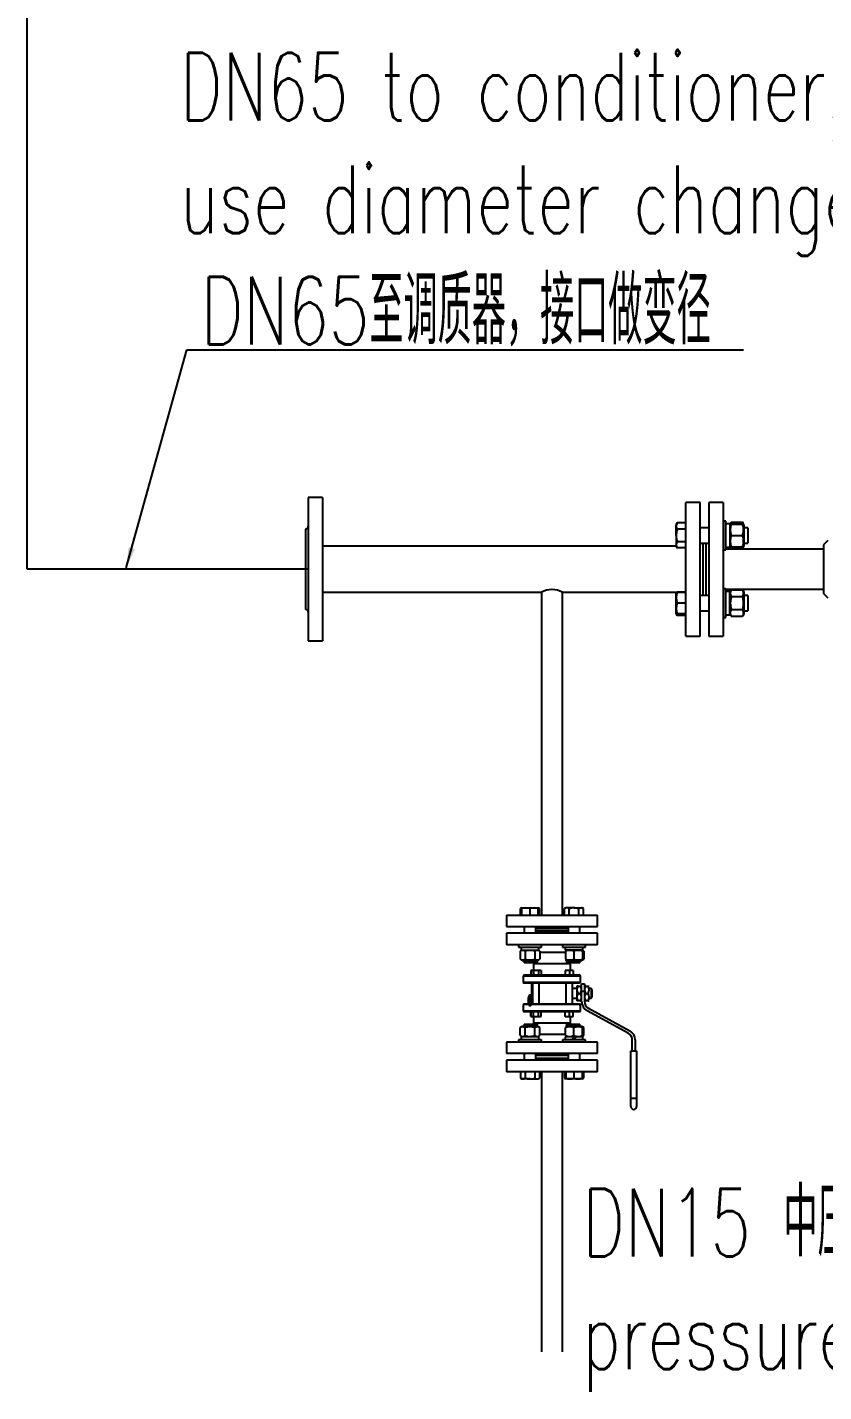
# Model space of a CAD drawing. Extents: x -681219 to -550379, y -242630 to -158199.
# Drawn here: x -635176 to -634000, y -167239 to -165223 of the extents above; entities that cross this region are included whole.
import ezdxf
from ezdxf.enums import TextEntityAlignment as Align

# ---------------------------------------------------------------- set-up
doc = ezdxf.new("R2010")
doc.units = 0
doc.header["$LTSCALE"] = 1000
doc.layers.get('0').update_dxf_attribs({"linetype": 'CONTINUOUS'})
for name, color, linetype in [('$DDT_AUDIT_GENERATED_(1C7)', 7, 'CONTINUOUS'), ('$DDT_AUDIT_GENERATED_(9A3)', 7, 'CONTINUOUS'), ('02', 1, 'CONTINUOUS'), ('12_GB93', 7, 'CONTINUOUS'), ('12_GB97.1', 7, 'CONTINUOUS'), ('16_GB93', 7, 'CONTINUOUS'), ('16_GB97.1', 7, 'CONTINUOUS'), ('GBT_9119.8_法兰_DN', 7, 'CONTINUOUS'), ('M12_GB6170', 7, 'CONTINUOUS'), ('M12×50_GB5782', 7, 'CONTINUOUS'), ('M16_GB6170', 7, 'CONTINUOUS'), ('M16×65_GB5782', 7, 'CONTINUOUS'), ('MYGL165_060201', 7, 'CONTINUOUS'), ('MYGL165_060304', 7, 'CONTINUOUS'), ('MYGL165_060403', 7, 'CONTINUOUS'), ('MYGL165_060801', 7, 'CONTINUOUS'), ('MYGL165_060901', 7, 'CONTINUOUS'), ('TEXT', 7, 'CONTINUOUS')]:
    doc.layers.add(name, color=color, linetype=linetype)
doc.styles.add('DIM_FONT', font='simplex.shx', dxfattribs={"width": 0.7, "bigfont": 'gbcbig.shx'})
doc.dimstyles.new('INTE', dxfattribs={"dimscale": 10, "dimtxt": 3.5, "dimasz": 3, "dimexe": 3, "dimexo": 0, "dimgap": 1, "dimtad": 1, "dimdec": 1, "dimdsep": 46, "dimtxsty": 'Standard', "dimcen": 0, "dimclrd": 1, "dimclre": 1, "dimclrt": 3, "dimaunit": 1, "dimadec": 0, "dimazin": 0, "dimtfac": 1, "dimtdec": 1, "dimtmove": 0, "dimatfit": 0, "dimfxl": 0, "dimarcsym": 0})

msp = doc.modelspace()

# ---------------------------------------------------------------- linework, layer by layer
at = {"layer": '$DDT_AUDIT_GENERATED_(1C7)', "color": 7, "linetype": 'Continuous'}
for p, q in [((-633993.556, -165981.3346), (-633999.9089, -165987.6876)), ((-633999.9089, -165987.6876), (-633999.9089, -166059.6876)), ((-633999.9089, -166059.6876), (-633993.556, -166066.0405))]:
    msp.add_line(p, q, dxfattribs=at)
at = {"layer": '$DDT_AUDIT_GENERATED_(9A3)', "color": 7, "linetype": 'Continuous'}
for p, q in [((-634333.7912, -166561.5699), (-634467.9089, -166561.5699)), ((-634467.9089, -166561.5699), (-634467.9089, -166578.5111)), ((-634376.8769, -166558.7464), (-634424.8232, -166558.7464)), ((-634333.7912, -166578.5111), (-634333.7912, -166561.5699)), ((-634333.7912, -166578.5111), (-634467.9089, -166578.5111)), ((-634422.7324, -166601.664), (-634422.7324, -166606.7464)), ((-634381.1122, -166589.8052), (-634418.6219, -166589.8052)), ((-634378.9677, -166606.7464), (-634378.9677, -166601.664)), ((-634442.4971, -166623.6876), (-634443.203, -166624.3934)), ((-634359.203, -166623.6876), (-634442.4971, -166623.6876)), ((-634431.5456, -166616.6287), (-634432.1063, -166616.6287)), ((-634432.1063, -166616.6287), (-634432.1063, -166623.6876)), ((-634428.2024, -166616.6287), (-634431.5456, -166616.6287)), ((-634431.5456, -166616.6287), (-634431.5456, -166623.6876)), ((-634373.3207, -166606.7464), (-634428.3795, -166606.7464)), ((-634428.3795, -166606.7464), (-634428.3795, -166616.6287)), ((-634420.5606, -166616.6287), (-634428.2024, -166616.6287)), ((-634428.2024, -166616.6287), (-634428.2024, -166623.6876)), ((-634416.9785, -166616.6287), (-634420.5606, -166616.6287)), ((-634420.5606, -166616.6287), (-634420.5606, -166623.6876)), ((-634416.9785, -166616.6287), (-634416.9785, -166623.6876)), ((-634374.8476, -166616.6287), (-634381.5341, -166616.6287)), ((-634381.5341, -166616.6287), (-634381.5341, -166623.6876)), ((-634369.5939, -166616.6287), (-634374.8476, -166616.6287)), ((-634374.8476, -166616.6287), (-634374.8476, -166623.6876)), ((-634373.3207, -166616.6287), (-634373.3207, -166606.7464)), ((-634369.5939, -166616.6287), (-634369.5939, -166623.6876)), ((-634358.4971, -166624.3934), (-634359.203, -166623.6876)), ((-634443.203, -166624.3934), (-634358.4971, -166624.3934)), ((-634443.203, -166624.3934), (-634443.203, -166634.2758)), ((-634359.4513, -166634.2758), (-634443.203, -166634.2758)), ((-634443.203, -166634.2758), (-634442.4971, -166634.9817)), ((-634442.4971, -166634.9817), (-634361.0216, -166634.9817)), ((-634431.0703, -166634.9817), (-634431.0703, -166666.0405)), ((-634429.4509, -166634.9817), (-634429.4509, -166666.0405)), ((-634419.5468, -166666.0405), (-634419.5468, -166634.9817)), ((-634380.5339, -166634.9817), (-634380.5339, -166666.0405)), ((-634370.6299, -166666.0405), (-634370.6299, -166634.9817)), ((-634364.1442, -166643.4523), (-634370.6299, -166643.4523)), ((-634364.003, -166639.6405), (-634364.1442, -166639.7817)), ((-634364.1442, -166639.7817), (-634364.1442, -166661.2405)), ((-634362.3213, -166639.6405), (-634364.003, -166639.6405)), ((-634362.3213, -166639.6405), (-634358.9082, -166639.6405)), ((-634360.6766, -166634.6516), (-634361.0216, -166634.9817)), ((-634361.0216, -166634.9817), (-634360.4091, -166634.9817)), ((-634359.8838, -166634.6516), (-634360.6766, -166634.6516)), ((-634359.4513, -166634.2758), (-634359.8838, -166634.6516)), ((-634359.561, -166634.6516), (-634359.8838, -166634.6516)), ((-634358.873, -166634.6516), (-634359.561, -166634.6516)), ((-634359.3025, -166634.2758), (-634358.4971, -166634.2758)), ((-634358.9082, -166639.6405), (-634357.2265, -166639.6405)), ((-634358.873, -166634.6516), (-634358.4971, -166634.2758)), ((-634358.4971, -166634.2758), (-634358.4971, -166624.3934)), ((-634357.0854, -166639.7817), (-634357.2265, -166639.6405)), ((-634357.0854, -166636.3934), (-634352.8501, -166636.3934)), ((-634357.0854, -166647.6876), (-634357.0854, -166636.3934)), ((-634352.8501, -166636.3934), (-634352.8501, -166647.6876)), ((-634352.7089, -166639.6405), (-634352.8501, -166639.7817)), ((-634351.0272, -166639.6405), (-634352.7089, -166639.6405)), ((-634351.0272, -166639.6405), (-634347.6141, -166639.6405)), ((-634347.6141, -166639.6405), (-634345.9324, -166639.6405)), ((-634345.7912, -166639.7817), (-634345.9324, -166639.6405)), ((-634342.9677, -166643.4523), (-634345.7912, -166643.4523)), ((-634342.9677, -166643.4523), (-634342.9677, -166657.5699)), ((-634341.556, -166644.864), (-634342.9677, -166643.4523)), ((-634370.6299, -166657.5699), (-634364.1442, -166657.5699)), ((-634364.1442, -166661.2405), (-634364.003, -166661.3817)), ((-634362.3213, -166661.3817), (-634364.003, -166661.3817)), ((-634362.3213, -166650.5111), (-634358.9082, -166650.5111)), ((-634358.9082, -166661.3817), (-634362.3213, -166661.3817)), ((-634358.9082, -166661.3817), (-634357.2285, -166661.3817)), ((-634357.2265, -166661.3817), (-634357.0854, -166661.2405)), ((-634352.8501, -166647.6876), (-634357.0854, -166647.6876)), ((-634357.0854, -166662.4668), (-634357.0854, -166647.6876)), ((-634352.8501, -166647.6876), (-634352.8501, -166662.4668)), ((-634352.8501, -166661.2405), (-634352.7089, -166661.3817)), ((-634351.0272, -166661.3817), (-634352.7089, -166661.3817)), ((-634351.0272, -166650.5111), (-634347.6141, -166650.5111)), ((-634347.6141, -166661.3817), (-634351.0272, -166661.3817)), ((-634347.6141, -166661.3817), (-634345.9344, -166661.3817)), ((-634345.9324, -166661.3817), (-634345.7912, -166661.2405)), ((-634345.7912, -166657.5699), (-634342.9677, -166657.5699)), ((-634342.9677, -166657.5699), (-634341.556, -166656.1582)), ((-634341.556, -166656.1582), (-634341.556, -166644.864)), ((-634442.4971, -166666.0405), (-634443.203, -166666.7464)), ((-634359.4513, -166666.7464), (-634443.203, -166666.7464)), ((-634443.203, -166666.7464), (-634443.203, -166676.6287)), ((-634358.4971, -166676.6287), (-634443.203, -166676.6287)), ((-634443.203, -166676.6287), (-634442.4971, -166677.3346)), ((-634442.4971, -166666.0405), (-634360.4091, -166666.0405)), ((-634442.4971, -166677.3346), (-634359.203, -166677.3346)), ((-634432.1063, -166684.3934), (-634432.1063, -166677.3346)), ((-634431.5456, -166684.3934), (-634431.5456, -166677.3346)), ((-634428.2024, -166684.3934), (-634428.2024, -166677.3346)), ((-634420.5606, -166684.3934), (-634420.5606, -166677.3346)), ((-634416.9785, -166684.3934), (-634416.9785, -166677.3346)), ((-634381.5341, -166684.3934), (-634381.5341, -166677.3346)), ((-634374.8476, -166684.3934), (-634374.8476, -166677.3346)), ((-634369.5939, -166684.3934), (-634369.5939, -166677.3346)), ((-634360.4091, -166666.0405), (-634360.0693, -166666.3706)), ((-634360.0693, -166666.3706), (-634359.8838, -166666.3706)), ((-634359.8838, -166666.3706), (-634359.0105, -166666.3706)), ((-634359.8838, -166666.3706), (-634359.4513, -166666.7464)), ((-634359.7487, -166666.488), (-634358.8873, -166666.488)), ((-634359.203, -166677.3346), (-634358.4971, -166676.6287)), ((-634358.873, -166666.3706), (-634359.0105, -166666.3706)), ((-634358.8873, -166666.488), (-634359.0105, -166666.3706)), ((-634358.4971, -166666.7464), (-634358.873, -166666.3706)), ((-634358.6658, -166666.7464), (-634358.4971, -166666.7464)), ((-634358.4971, -166676.6287), (-634358.4971, -166666.7464)), ((-634288.1496, -166709.2723), (-634348.9897, -166676.1014)), ((-634346.9623, -166672.3829), (-634286.1222, -166705.5538)), ((-634432.1063, -166684.3934), (-634431.5456, -166684.3934)), ((-634431.5456, -166684.3934), (-634428.2024, -166684.3934)), ((-634428.3795, -166684.3934), (-634428.3795, -166694.2758)), ((-634373.3207, -166694.2758), (-634428.3795, -166694.2758)), ((-634428.2024, -166684.3934), (-634420.5606, -166684.3934)), ((-634422.7324, -166694.2758), (-634422.7324, -166699.3582)), ((-634420.5606, -166684.3934), (-634416.9785, -166684.3934)), ((-634381.5341, -166684.3934), (-634374.8476, -166684.3934)), ((-634378.9677, -166699.3582), (-634378.9677, -166694.2758)), ((-634374.8476, -166684.3934), (-634369.5939, -166684.3934)), ((-634373.3207, -166694.2758), (-634373.3207, -166684.3934)), ((-634333.7912, -166722.5111), (-634467.9089, -166722.5111)), ((-634467.9089, -166722.5111), (-634467.9089, -166739.4523)), ((-634381.1122, -166711.217), (-634418.6219, -166711.217)), ((-634333.7912, -166739.4523), (-634333.7912, -166722.5111)), ((-634282.2618, -166735.217), (-634282.2618, -166719.1884)), ((-634278.0265, -166719.1884), (-634278.0265, -166735.217)), ((-634333.7912, -166739.4523), (-634467.9089, -166739.4523)), ((-634376.8769, -166742.2758), (-634424.8232, -166742.2758)), ((-634284.3795, -166735.217), (-634275.9089, -166735.217)), ((-634284.3795, -166805.8052), (-634284.3795, -166735.217)), ((-634275.9089, -166735.217), (-634275.9089, -166805.8052)), ((-634275.9089, -166805.8052), (-634284.3795, -166805.8052)), ((-634284.3795, -166817.8052), (-634284.3795, -166805.8052)), ((-634275.9089, -166805.8052), (-634275.9089, -166817.8052))]:
    msp.add_line(p, q, dxfattribs=at)
for centre, radius, start, end in [((-634354.2671, -166645.0758), 9.7166, 145.9868994, 214.0131006), ((-634354.2474, -166645.0758), 9.7329, 146.05178, 213.94822), ((-634366.9624, -166645.0758), 9.7166, 325.9868994, 34.0131006), ((-634366.9624, -166645.0758), 9.7166, 325.9868205, 34.0131795), ((-634342.973, -166645.0758), 9.7166, 145.9868994, 214.0131006), ((-634342.9533, -166645.0758), 9.7329, 146.05178, 213.94822), ((-634355.6683, -166645.0758), 9.7166, 325.9868994, 34.0131006), ((-634355.6683, -166645.0758), 9.7166, 325.9868205, 34.0131795), ((-634354.2672, -166655.9464), 9.7166, 145.9868205, 214.0131795), ((-634354.2474, -166655.9464), 9.7329, 146.05178, 213.94822), ((-634366.9624, -166655.9464), 9.7166, 325.9868205, 34.0131795), ((-634366.9821, -166655.9464), 9.7329, 326.05178, 33.94822), ((-634341.556, -166662.4668), 15.5294, 180, 241.4001527), ((-634341.556, -166662.4668), 11.2941, 180, 241.4001527), ((-634342.9731, -166655.9464), 9.7166, 145.9868205, 214.0131795), ((-634342.9533, -166655.9464), 9.7329, 146.05178, 213.94822), ((-634355.6683, -166655.9464), 9.7166, 325.9868205, 34.0131795), ((-634355.688, -166655.9464), 9.7329, 326.05178, 33.94822), ((-634293.556, -166719.1884), 11.2941, 0, 61.4001527), ((-634293.556, -166719.1884), 15.5294, 0, 61.4001527), ((-634280.1442, -166817.8052), 4.2353, 180, 0)]:
    msp.add_arc(centre, radius, start, end, dxfattribs=at)
for points, weights in [([(-634359.561, -166634.6516), (-634359.4301, -166634.4643), (-634359.3025, -166634.2758)], [1, 0.999979416502, 1]), ([(-634359.3025, -166634.2758), (-634359.356, -166634.1199), (-634359.4129, -166633.9644)], [1, 0.999978873917, 1]), ([(-634359.1935, -166668.9824), (-634359.3124, -166667.8609), (-634359.4513, -166666.7464)], [1, 0.999879220177, 1]), ([(-634359.1935, -166668.9824), (-634358.8402, -166667.8714), (-634358.6658, -166666.7464)], [1, 0.998934767651, 1])]:
    msp.add_rational_spline(points, weights, degree=2, dxfattribs=at)
for points in [[(-634359.4129, -166633.9644), (-634359.4319, -166634.1202), (-634359.4513, -166634.2758)], [(-634358.6658, -166666.7464), (-634358.7757, -166666.6169), (-634358.8873, -166666.488)]]:
    msp.add_open_spline(points, degree=2, dxfattribs=at)
at = {"color": 1}
for p, q in [((-635175.7591, -166023.6876), (-635175.7591, -163942.1682)), ((-634760.8501, -166023.6876), (-635175.7591, -166023.6876))]:
    msp.add_line(p, q, dxfattribs=at)
at = {"layer": '12_GB93', "color": 7, "linetype": 'Continuous'}
for p, q in [((-634446.282, -166582.0405), (-634446.282, -166586.417)), ((-634381.3946, -166582.0405), (-634381.3946, -166586.417)), ((-634355.4181, -166586.417), (-634355.4181, -166582.0405)), ((-634446.282, -166586.417), (-634420.8543, -166586.417)), ((-634420.3056, -166586.417), (-634420.3056, -166585.7761)), ((-634355.4181, -166586.417), (-634381.3946, -166586.417)), ((-634446.282, -166714.6052), (-634446.282, -166715.2461)), ((-634446.282, -166715.2461), (-634446.282, -166718.9817)), ((-634420.3056, -166714.6052), (-634445.7332, -166714.6052)), ((-634420.3056, -166718.9817), (-634420.3056, -166714.6052)), ((-634367.7654, -166714.6052), (-634381.3946, -166714.6052)), ((-634381.3946, -166714.6052), (-634381.3946, -166718.9817)), ((-634372.1419, -166718.9817), (-634367.7654, -166714.6052)), ((-634364.6708, -166714.6052), (-634369.0473, -166718.9817)), ((-634355.4181, -166714.6052), (-634364.6708, -166714.6052)), ((-634355.4181, -166718.9817), (-634355.4181, -166714.6052))]:
    msp.add_line(p, q, dxfattribs=at)
for centre, start, end in [((-634433.2938, -166582.6814), 343.285053, 2.8284743), ((-634433.2938, -166585.7761), 357.1715257, 6.8420175), ((-634433.2938, -166715.2461), 177.1715257, 186.8420175), ((-634433.2938, -166718.3408), 163.285053, 182.8284743)]:
    msp.add_arc(centre, 12.9882, start, end, dxfattribs=at)
at = {"layer": '12_GB97.1', "color": 7, "linetype": 'Continuous'}
for p, q in [((-634450.235, -166578.5111), (-634450.235, -166582.0405)), ((-634450.235, -166582.0405), (-634416.3526, -166582.0405)), ((-634416.3526, -166582.0405), (-634416.3526, -166578.5111)), ((-634385.3475, -166578.5111), (-634385.3475, -166582.0405)), ((-634385.3475, -166582.0405), (-634351.4652, -166582.0405)), ((-634351.4652, -166582.0405), (-634351.4652, -166578.5111)), ((-634416.3526, -166718.9817), (-634450.235, -166718.9817)), ((-634450.235, -166718.9817), (-634450.235, -166722.5111)), ((-634416.3526, -166722.5111), (-634416.3526, -166718.9817)), ((-634351.4652, -166718.9817), (-634385.3475, -166718.9817)), ((-634385.3475, -166718.9817), (-634385.3475, -166722.5111)), ((-634351.4652, -166722.5111), (-634351.4652, -166718.9817))]:
    msp.add_line(p, q, dxfattribs=at)
at = {"layer": '16_GB93', "color": 7, "linetype": 'Continuous'}
for p, q in [((-634138.1207, -165956.5506), (-634143.9089, -165956.5506)), ((-634138.1207, -165956.5506), (-634138.1207, -165990.9977)), ((-634143.9089, -165990.9977), (-634138.1207, -165990.9977)), ((-634143.0612, -166056.3775), (-634143.9089, -166056.3775)), ((-634138.9683, -166056.3775), (-634143.0612, -166056.3775)), ((-634138.1207, -166056.3775), (-634138.9683, -166056.3775)), ((-634138.1207, -166056.3983), (-634138.1207, -166056.3775)), ((-634138.1207, -166090.8245), (-634138.1207, -166057.1013)), ((-634143.9089, -166090.8245), (-634138.1207, -166090.8245))]:
    msp.add_line(p, q, dxfattribs=at)
for centre, start, end in [((-634143.0612, -166073.601), 73.3305416, 90), ((-634138.9683, -166073.601), 87.1790105, 96.8238455)]:
    msp.add_arc(centre, 17.2235, start, end, dxfattribs=at)
at = {"layer": '16_GB97.1', "color": 7, "linetype": 'Continuous'}
for p, q in [((-634143.9089, -165952.5977), (-634148.1442, -165952.5977)), ((-634143.9089, -165994.9506), (-634143.9089, -165952.5977)), ((-634148.1442, -165994.9506), (-634143.9089, -165994.9506)), ((-634143.9089, -166052.4245), (-634148.1442, -166052.4245)), ((-634143.9089, -166094.7775), (-634143.9089, -166052.4245)), ((-634148.1442, -166094.7775), (-634143.9089, -166094.7775))]:
    msp.add_line(p, q, dxfattribs=at)
at = {"layer": 'GBT_9119.8_法兰_DN', "color": 7, "linetype": 'Continuous'}
for p, q in [((-634760.8501, -165917.8052), (-634760.8501, -166129.5699)), ((-634739.6736, -165917.8052), (-634760.8501, -165917.8052)), ((-634739.6736, -165917.8052), (-634739.6736, -166129.5699)), ((-634169.3207, -165924.864), (-634169.3207, -166122.5111)), ((-634148.1442, -165924.864), (-634169.3207, -165924.864)), ((-634148.1442, -165924.864), (-634148.1442, -166122.5111)), ((-634765.0854, -165964.3934), (-634765.0854, -166082.9817)), ((-634173.556, -165985.0683), (-634173.556, -166062.3069)), ((-634760.8501, -166129.5699), (-634739.6736, -166129.5699)), ((-634169.3207, -166122.5111), (-634148.1442, -166122.5111)), ((-634467.9089, -166534.7464), (-634333.7912, -166534.7464)), ((-634467.9089, -166534.7464), (-634467.9089, -166551.6876)), ((-634333.7912, -166551.6876), (-634333.7912, -166534.7464)), ((-634467.9089, -166551.6876), (-634333.7912, -166551.6876)), ((-634424.8232, -166554.5111), (-634376.8769, -166554.5111)), ((-634333.7912, -166749.3346), (-634467.9089, -166749.3346)), ((-634467.9089, -166749.3346), (-634467.9089, -166766.2758)), ((-634376.8769, -166746.5111), (-634424.8232, -166746.5111)), ((-634333.7912, -166766.2758), (-634333.7912, -166749.3346)), ((-634333.7912, -166766.2758), (-634467.9089, -166766.2758))]:
    msp.add_line(p, q, dxfattribs=at)
for centre, start, end in [((-634765.0854, -165960.1582), 270, 0), ((-634765.0854, -166087.217), 0, 90)]:
    msp.add_arc(centre, 4.2353, start, end, dxfattribs=at)
at = {"layer": 'M12_GB6170', "color": 7, "linetype": 'Continuous'}
for p, q in [((-634445.0114, -166586.417), (-634447.9657, -166588.1227)), ((-634447.9657, -166588.1227), (-634447.9657, -166599.9583)), ((-634447.9657, -166599.9583), (-634445.0114, -166601.664)), ((-634445.0114, -166601.664), (-634421.5761, -166601.664)), ((-634440.6298, -166588.1225), (-634440.6298, -166599.9585)), ((-634425.9578, -166588.1225), (-634425.9578, -166599.9585)), ((-634418.6219, -166588.1227), (-634421.5761, -166586.417)), ((-634421.5761, -166601.664), (-634418.6219, -166599.9583)), ((-634418.6219, -166588.1227), (-634418.6219, -166599.9583)), ((-634380.124, -166586.417), (-634381.1122, -166586.9876)), ((-634381.1122, -166588.1225), (-634381.1122, -166599.9585)), ((-634381.1122, -166601.0935), (-634380.124, -166601.664)), ((-634380.124, -166601.664), (-634356.6887, -166601.664)), ((-634368.4063, -166588.1227), (-634368.4063, -166599.9583)), ((-634355.7005, -166586.9876), (-634356.6887, -166586.417)), ((-634356.6887, -166601.664), (-634355.7005, -166601.0935)), ((-634353.7344, -166588.1227), (-634355.7005, -166586.9876)), ((-634355.7005, -166588.1225), (-634355.7005, -166599.9585)), ((-634355.7005, -166601.0935), (-634353.7344, -166599.9583)), ((-634353.7344, -166588.1227), (-634353.7344, -166599.9583)), ((-634445.0114, -166699.3582), (-634447.9657, -166701.0639)), ((-634447.9657, -166712.8995), (-634447.9657, -166701.0639)), ((-634421.5761, -166699.3582), (-634445.0114, -166699.3582)), ((-634440.6298, -166712.8997), (-634440.6298, -166701.0637)), ((-634425.9578, -166712.8997), (-634425.9578, -166701.0637)), ((-634418.6219, -166701.0639), (-634421.5761, -166699.3582)), ((-634418.6219, -166712.8995), (-634418.6219, -166701.0639)), ((-634380.124, -166699.3582), (-634381.1122, -166699.9287)), ((-634381.1122, -166712.8997), (-634381.1122, -166701.0637)), ((-634356.6887, -166699.3582), (-634380.124, -166699.3582)), ((-634368.4063, -166712.8995), (-634368.4063, -166701.0639)), ((-634355.7005, -166699.9287), (-634356.6887, -166699.3582)), ((-634353.7344, -166701.0639), (-634355.7005, -166699.9287)), ((-634355.7005, -166712.8997), (-634355.7005, -166701.0637)), ((-634353.7344, -166712.8995), (-634353.7344, -166701.0639)), ((-634447.9657, -166712.8995), (-634445.0114, -166714.6052)), ((-634421.5761, -166714.6052), (-634418.6219, -166712.8995)), ((-634381.1122, -166714.0346), (-634380.124, -166714.6052)), ((-634356.6887, -166714.6052), (-634355.7005, -166714.0346)), ((-634355.7005, -166714.0346), (-634353.7344, -166712.8995))]:
    msp.add_line(p, q, dxfattribs=at)
for centre, radius, start, end in [((-634444.2976, -166593.5691), 6.5665, 56.0428624, 123.9600489), ((-634444.2976, -166594.512), 6.5664, 236.0398025, 303.9572862), ((-634422.29, -166593.569), 6.5664, 56.0398025, 123.9572862), ((-634422.29, -166594.5119), 6.5665, 236.0428624, 303.9600489), ((-634374.7595, -166605.4971), 18.4996, 69.9144082, 110.0839111), ((-634374.7595, -166582.5838), 18.4996, 249.9161492, 290.0855318), ((-634362.0532, -166605.4972), 18.4996, 69.9161492, 110.0855318), ((-634362.0532, -166582.5839), 18.4996, 249.9144082, 290.0839111), ((-634357.4025, -166594.5119), 6.5665, 285.2184712, 303.9600489), ((-634357.4025, -166593.569), 6.5664, 56.0398025, 74.7226154), ((-634444.2976, -166706.5103), 6.5665, 56.0428624, 123.9600489), ((-634422.29, -166706.5102), 6.5664, 56.0398025, 123.9572862), ((-634374.7595, -166718.4383), 18.4996, 69.9144082, 110.0839111), ((-634362.0532, -166718.4384), 18.4996, 69.9161492, 110.0855318), ((-634357.4025, -166706.5102), 6.5664, 56.0398025, 74.7226154), ((-634444.2976, -166707.4531), 6.5664, 236.0398025, 303.9572862), ((-634422.29, -166707.4531), 6.5665, 236.0428624, 303.9600489), ((-634374.7595, -166695.525), 18.4996, 249.9161492, 290.0855318), ((-634362.0532, -166695.5251), 18.4996, 249.9144082, 290.0839111), ((-634357.4025, -166707.4531), 6.5665, 285.2184712, 303.9600489)]:
    msp.add_arc(centre, radius, start, end, dxfattribs=at)
for points, knots in [([(-634425.9578, -166588.1225), (-634427.1436, -166587.7802), (-634428.3451, -166587.495), (-634430.1827, -166587.1966), (-634430.8026, -166587.1187), (-634432.05, -166587.014), (-634432.6718, -166586.9876), (-634434.5315, -166586.9874), (-634435.7635, -166587.0939), (-634438.2142, -166587.489), (-634439.4365, -166587.778), (-634440.6298, -166588.1225)], [0, 0, 0, 0, 0.25, 0.25, 0.375, 0.375, 0.5, 0.5, 0.75, 0.75, 1, 1, 1, 1]), ([(-634440.6298, -166599.9585), (-634439.4365, -166600.303), (-634438.2142, -166600.592), (-634435.7635, -166600.9871), (-634434.5315, -166601.0936), (-634432.6718, -166601.0934), (-634432.05, -166601.067), (-634430.8026, -166600.9623), (-634430.1827, -166600.8844), (-634428.3451, -166600.586), (-634427.1436, -166600.3009), (-634425.9578, -166599.9585)], [0, 0, 0, 0, 0.25, 0.25, 0.5, 0.5, 0.625, 0.625, 0.75, 0.75, 1, 1, 1, 1]), ([(-634425.9578, -166701.0637), (-634427.1436, -166700.7213), (-634428.3451, -166700.4362), (-634430.1827, -166700.1378), (-634430.8026, -166700.0599), (-634432.05, -166699.9552), (-634432.6718, -166699.9288), (-634434.5315, -166699.9286), (-634435.7635, -166700.0351), (-634438.2142, -166700.4302), (-634439.4365, -166700.7192), (-634440.6298, -166701.0637)], [0, 0, 0, 0, 0.25, 0.25, 0.375, 0.375, 0.5, 0.5, 0.75, 0.75, 1, 1, 1, 1]), ([(-634440.6298, -166712.8997), (-634439.4365, -166713.2442), (-634438.2142, -166713.5332), (-634435.7635, -166713.9283), (-634434.5315, -166714.0348), (-634432.6718, -166714.0346), (-634432.05, -166714.0082), (-634430.8026, -166713.9035), (-634430.1827, -166713.8256), (-634428.3451, -166713.5272), (-634427.1436, -166713.242), (-634425.9578, -166712.8997)], [0, 0, 0, 0, 0.25, 0.25, 0.5, 0.5, 0.625, 0.625, 0.75, 0.75, 1, 1, 1, 1])]:
    msp.add_open_spline(points, degree=3, knots=knots, dxfattribs=at)
at = {"layer": 'M12×50_GB5782', "color": 7, "linetype": 'Continuous'}
for p, q in [((-634445.428, -166524.1582), (-634447.3056, -166525.2422)), ((-634447.3056, -166534.7464), (-634447.3056, -166525.2422)), ((-634445.428, -166524.1582), (-634421.1596, -166524.1582)), ((-634445.428, -166525.242), (-634445.428, -166524.1582)), ((-634445.428, -166534.7464), (-634445.428, -166525.242)), ((-634433.2938, -166534.7464), (-634433.2938, -166525.2422)), ((-634419.282, -166525.2422), (-634421.1596, -166524.1582)), ((-634421.1596, -166524.1582), (-634421.1596, -166525.242)), ((-634421.1596, -166534.7464), (-634421.1596, -166525.242)), ((-634419.282, -166534.7464), (-634419.282, -166525.2422)), ((-634380.5405, -166524.1582), (-634382.4181, -166525.2422)), ((-634382.4181, -166534.7464), (-634382.4181, -166525.2422)), ((-634368.4063, -166524.1582), (-634380.5405, -166524.1582)), ((-634375.4122, -166534.7464), (-634375.4122, -166525.242)), ((-634368.4063, -166524.1582), (-634356.2722, -166524.1582)), ((-634361.4005, -166534.7464), (-634361.4005, -166525.242)), ((-634354.3946, -166525.2422), (-634356.2722, -166524.1582)), ((-634354.3946, -166534.7464), (-634354.3946, -166525.2422)), ((-634441.7644, -166551.6876), (-634441.7644, -166561.5699)), ((-634424.8232, -166561.5699), (-634424.8232, -166551.6876)), ((-634376.8769, -166551.6876), (-634376.8769, -166561.5699)), ((-634359.9358, -166561.5699), (-634359.9358, -166551.6876)), ((-634441.7644, -166601.664), (-634441.7644, -166605.3346)), ((-634424.8232, -166605.3346), (-634424.8232, -166601.664)), ((-634376.8769, -166601.664), (-634376.8769, -166605.3346)), ((-634359.9358, -166605.3346), (-634359.9358, -166601.664)), ((-634424.8232, -166605.3346), (-634441.7644, -166605.3346)), ((-634359.9358, -166605.3346), (-634376.8769, -166605.3346)), ((-634441.7644, -166695.6876), (-634424.8232, -166695.6876)), ((-634441.7644, -166695.6876), (-634441.7644, -166699.3582)), ((-634424.8232, -166699.3582), (-634424.8232, -166695.6876)), ((-634376.8769, -166695.6876), (-634359.9358, -166695.6876)), ((-634376.8769, -166695.6876), (-634376.8769, -166699.3582)), ((-634359.9358, -166699.3582), (-634359.9358, -166695.6876)), ((-634441.7644, -166739.4523), (-634441.7644, -166749.3346)), ((-634424.8232, -166749.3346), (-634424.8232, -166739.4523)), ((-634376.8769, -166739.4523), (-634376.8769, -166749.3346)), ((-634359.9358, -166749.3346), (-634359.9358, -166739.4523)), ((-634447.3056, -166766.2758), (-634447.3056, -166775.78)), ((-634447.3056, -166775.78), (-634445.428, -166776.864)), ((-634433.2938, -166776.864), (-634445.428, -166776.864)), ((-634440.2997, -166766.2758), (-634440.2997, -166775.7802)), ((-634433.2938, -166776.864), (-634421.1596, -166776.864)), ((-634426.2879, -166766.2758), (-634426.2879, -166775.7802)), ((-634421.1596, -166776.864), (-634419.282, -166775.78)), ((-634419.282, -166766.2758), (-634419.282, -166775.78)), ((-634382.4181, -166766.2758), (-634382.4181, -166775.78)), ((-634382.4181, -166775.78), (-634380.5405, -166776.864)), ((-634380.5405, -166766.2758), (-634380.5405, -166775.7802)), ((-634380.5405, -166776.864), (-634380.5405, -166775.7802)), ((-634356.2722, -166776.864), (-634380.5405, -166776.864)), ((-634368.4063, -166766.2758), (-634368.4063, -166775.78)), ((-634356.2722, -166766.2758), (-634356.2722, -166775.7802)), ((-634356.2722, -166776.864), (-634354.3946, -166775.78)), ((-634356.2722, -166775.7802), (-634356.2722, -166776.864)), ((-634354.3946, -166766.2758), (-634354.3946, -166775.78))]:
    msp.add_line(p, q, dxfattribs=at)
for centre, radius, start, end in [((-634439.3611, -166541.8349), 17.6672, 69.9144082, 110.0839111), ((-634427.2265, -166541.835), 17.6673, 69.9161492, 110.0855315), ((-634378.915, -166530.4435), 6.271, 56.0428624, 123.9600487), ((-634357.8977, -166530.4435), 6.271, 56.0398027, 123.9572862), ((-634443.8025, -166770.5787), 6.271, 236.0398027, 303.9572862), ((-634422.7851, -166770.5786), 6.271, 236.0428624, 303.9600487), ((-634374.4737, -166759.1872), 17.6673, 249.9161492, 290.0855315), ((-634362.339, -166759.1873), 17.6672, 249.9144082, 290.0839111)]:
    msp.add_arc(centre, radius, start, end, dxfattribs=at)
for points in [[(-634368.4063, -166524.1582), (-634369.5902, -166524.1582), (-634370.7664, -166524.2599), (-634373.1058, -166524.6372), (-634374.2728, -166524.9131), (-634375.4122, -166525.242)], [(-634361.4005, -166525.242), (-634362.5333, -166524.915), (-634363.6809, -166524.6426), (-634366.0211, -166524.2627), (-634367.2218, -166524.1582), (-634368.4063, -166524.1582)], [(-634440.2997, -166775.7802), (-634439.1602, -166776.1091), (-634437.9932, -166776.385), (-634435.6539, -166776.7623), (-634434.4777, -166776.864), (-634433.2938, -166776.864)], [(-634433.2938, -166776.864), (-634432.1092, -166776.864), (-634430.9085, -166776.7595), (-634428.5684, -166776.3795), (-634427.4207, -166776.1072), (-634426.2879, -166775.7802)]]:
    msp.add_open_spline(points, degree=3, knots=[0, 0, 0, 0, 0.5, 0.5, 1, 1, 1, 1], dxfattribs=at)
at = {"layer": 'M16_GB6170', "color": 7, "linetype": 'Continuous'}
for p, q in [((-634137.5093, -165956.833), (-634138.1207, -165957.8918)), ((-634135.9958, -165954.2116), (-634137.5093, -165956.833)), ((-634135.9961, -165956.833), (-634137.5093, -165956.833)), ((-634135.9961, -165956.833), (-634119.3511, -165956.833)), ((-634135.9958, -165954.2116), (-634119.3514, -165954.2116)), ((-634117.8379, -165956.833), (-634119.3514, -165954.2116)), ((-634119.3511, -165956.833), (-634117.8379, -165956.833)), ((-634117.2265, -165957.8918), (-634117.8379, -165956.833)), ((-634117.2265, -165989.6565), (-634117.2265, -165957.8918)), ((-634135.9958, -165973.7741), (-634119.3514, -165973.7741)), ((-634138.1207, -165989.6565), (-634137.5093, -165990.7153)), ((-634135.9961, -165990.7153), (-634137.5093, -165990.7153)), ((-634137.5093, -165990.7153), (-634135.9958, -165993.3367)), ((-634135.9961, -165990.7153), (-634119.3511, -165990.7153)), ((-634135.9958, -165993.3367), (-634119.3514, -165993.3367)), ((-634119.3514, -165993.3367), (-634117.8379, -165990.7153)), ((-634119.3511, -165990.7153), (-634117.8379, -165990.7153)), ((-634117.8379, -165990.7153), (-634117.2265, -165989.6565)), ((-634135.9958, -166054.0384), (-634138.1207, -166057.7186)), ((-634135.9958, -166054.0384), (-634119.3514, -166054.0384)), ((-634117.2265, -166057.7186), (-634119.3514, -166054.0384)), ((-634117.2265, -166089.4833), (-634117.2265, -166057.7186)), ((-634135.9961, -166063.8197), (-634119.3511, -166063.8197)), ((-634138.1207, -166089.4833), (-634135.9958, -166093.1635)), ((-634135.9961, -166083.3823), (-634119.3511, -166083.3823)), ((-634135.9958, -166093.1635), (-634119.3514, -166093.1635)), ((-634119.3514, -166093.1635), (-634117.2265, -166089.4833))]:
    msp.add_line(p, q, dxfattribs=at)
for centre, radius, start, end in [((-634112.8298, -165965.3032), 24.6662, 159.9161491, 200.0855317), ((-634128.734, -165959.1024), 8.7552, 146.0398024, 162.0618393), ((-634126.6132, -165959.1024), 8.7553, 15.2184678, 33.960049), ((-634142.5173, -165965.3032), 24.6661, 339.9144081, 20.0839112), ((-634112.8299, -165982.2451), 24.6661, 159.9144081, 200.0839112), ((-634142.5174, -165982.2451), 24.6662, 339.9161491, 20.0855317), ((-634128.734, -165988.4459), 8.7553, 195.5864178, 213.960049), ((-634126.6132, -165988.4459), 8.7552, 326.0398024, 347.4673341), ((-634128.734, -166058.9293), 8.7552, 146.0398024, 213.9572864), ((-634126.6132, -166058.9293), 8.7553, 326.0428621, 33.960049), ((-634128.734, -166088.2727), 8.7553, 146.0428621, 213.960049), ((-634126.6132, -166088.2727), 8.7552, 326.0398024, 33.9572864)]:
    msp.add_arc(centre, radius, start, end, dxfattribs=at)
for points, knots in [([(-634135.9961, -166063.8197), (-634136.4525, -166065.4008), (-634136.8327, -166067.0027), (-634137.2305, -166069.4527), (-634137.3344, -166070.2791), (-634137.4741, -166071.9425), (-634137.5092, -166072.7716), (-634137.5095, -166075.2512), (-634137.3675, -166076.8939), (-634136.8407, -166080.1614), (-634136.4554, -166081.7912), (-634135.9961, -166083.3823)], [0, 0, 0, 0, 0.25, 0.25, 0.375, 0.375, 0.5, 0.5, 0.75, 0.75, 1, 1, 1, 1]), ([(-634119.3511, -166083.3823), (-634118.8918, -166081.7912), (-634118.5065, -166080.1614), (-634117.9797, -166076.8939), (-634117.8377, -166075.2512), (-634117.838, -166072.7716), (-634117.8731, -166071.9425), (-634118.0128, -166070.2791), (-634118.1167, -166069.4527), (-634118.5145, -166067.0027), (-634118.8947, -166065.4008), (-634119.3511, -166063.8197)], [0, 0, 0, 0, 0.25, 0.25, 0.5, 0.5, 0.625, 0.625, 0.75, 0.75, 1, 1, 1, 1])]:
    msp.add_open_spline(points, degree=3, knots=knots, dxfattribs=at)
at = {"layer": 'M16×65_GB5782', "color": 7, "linetype": 'Continuous'}
for p, q in [((-634215.8915, -165955.3012), (-634217.3207, -165957.7766)), ((-634217.3207, -165973.7741), (-634217.3207, -165957.7766)), ((-634203.203, -165955.3012), (-634215.8915, -165955.3012)), ((-634217.3207, -165973.7741), (-634217.3207, -165989.7717)), ((-634203.203, -165964.5377), (-634215.8917, -165964.5377)), ((-634169.3207, -165962.48), (-634182.0265, -165962.48)), ((-634111.4383, -165962.48), (-634117.2265, -165962.48)), ((-634111.4383, -165962.48), (-634111.4383, -165985.0683)), ((-634217.3207, -165989.7717), (-634215.8915, -165992.2471)), ((-634203.203, -165983.0106), (-634215.8917, -165983.0106)), ((-634203.203, -165992.2471), (-634215.8915, -165992.2471)), ((-634182.0265, -165985.0683), (-634169.3207, -165985.0683)), ((-634117.2265, -165985.0683), (-634111.4383, -165985.0683)), ((-634217.3013, -166057.5699), (-634217.3207, -166057.6034)), ((-634217.3207, -166089.5986), (-634217.3207, -166057.6034)), ((-634217.3207, -166057.6034), (-634215.8917, -166057.6034)), ((-634203.203, -166057.6034), (-634215.8917, -166057.6034)), ((-634203.203, -166073.601), (-634215.8915, -166073.601)), ((-634169.3207, -166062.3069), (-634182.0265, -166062.3069)), ((-634111.4383, -166062.3069), (-634117.2265, -166062.3069)), ((-634111.4383, -166062.3069), (-634111.4383, -166084.8951)), ((-634215.8917, -166089.5986), (-634217.3207, -166089.5986)), ((-634217.3207, -166089.5986), (-634215.8915, -166092.0739)), ((-634203.203, -166089.5986), (-634215.8917, -166089.5986)), ((-634203.203, -166092.0739), (-634215.8915, -166092.0739)), ((-634182.0265, -166084.8951), (-634169.3207, -166084.8951)), ((-634117.2265, -166084.8951), (-634111.4383, -166084.8951))]:
    msp.add_line(p, q, dxfattribs=at)
for centre, radius, start, end in [((-634209.0341, -165959.9196), 8.2676, 146.0398025, 213.9572864), ((-634209.0341, -165987.6287), 8.2676, 146.0428621, 213.960049), ((-634194.0158, -166065.6019), 23.2923, 159.9161491, 200.0855317), ((-634194.0158, -166081.6001), 23.2922, 159.9144081, 200.0839112), ((-634209.0341, -166087.4555), 8.2676, 193.5764038, 213.960049)]:
    msp.add_arc(centre, radius, start, end, dxfattribs=at)
for points, knots in [([(-634215.8917, -165964.5377), (-634216.3228, -165966.0312), (-634216.6819, -165967.5442), (-634217.0576, -165969.8581), (-634217.1556, -165970.6382), (-634217.2875, -165972.2099), (-634217.3207, -165972.9933), (-634217.3207, -165973.7741)], [0, 0, 0, 0, 0.5, 0.5, 0.75, 0.75, 1, 1, 1, 1]), ([(-634217.3207, -165973.7741), (-634217.3207, -165975.335), (-634217.1865, -165976.8857), (-634216.6891, -165979.9698), (-634216.3254, -165981.5084), (-634215.8917, -165983.0106)], [0, 0, 0, 0, 0.5, 0.5, 1, 1, 1, 1])]:
    msp.add_open_spline(points, degree=3, knots=knots, dxfattribs=at)
at = {"layer": 'MYGL165_060201', "color": 7, "linetype": 'Continuous'}
for p, q in [((-633999.9089, -165994.0405), (-634143.9089, -165994.0405)), ((-634143.9089, -166053.3346), (-633999.9089, -166053.3346))]:
    msp.add_line(p, q, dxfattribs=at)
at = {"layer": 'MYGL165_060304', "color": 7, "linetype": 'Continuous'}
for p, q in [((-634416.3795, -166057.5699), (-634416.3795, -166534.7464)), ((-634385.3207, -166534.7464), (-634385.3207, -166057.5699))]:
    msp.add_line(p, q, dxfattribs=at)
at = {"layer": 'MYGL165_060403', "color": 7, "linetype": 'Continuous'}
for p, q in [((-634203.203, -166122.5111), (-634203.203, -165924.864)), ((-634182.0265, -165924.864), (-634203.203, -165924.864)), ((-634182.0265, -166122.5111), (-634182.0265, -165924.864)), ((-634177.7912, -166062.3069), (-634177.7912, -165985.0683)), ((-634203.203, -166122.5111), (-634182.0265, -166122.5111))]:
    msp.add_line(p, q, dxfattribs=at)
at = {"layer": 'MYGL165_060801', "color": 143, "linetype": 'Continuous', "true_color": 0x7aafdf}
for p, q in [((-634416.3795, -166766.2758), (-634416.3795, -167180.293)), ((-634385.3207, -167180.293), (-634385.3207, -166766.2758))]:
    msp.add_line(p, q, dxfattribs=at)
at = {"layer": 'MYGL165_060901', "color": 7, "linetype": 'Continuous'}
for p, q in [((-634217.3013, -165989.8052), (-634739.6736, -165989.8052)), ((-634739.6736, -166057.5699), (-634416.3795, -166057.5699)), ((-634385.3207, -166057.5699), (-634218.0242, -166057.5699)), ((-634215.1881, -166057.5699), (-634203.203, -166057.5699))]:
    msp.add_line(p, q, dxfattribs=at)
msp.add_arc((-634400.8501, -166087.7362), 33.9289, 62.7609023, 117.2390951, dxfattribs=at)

# ---------------------------------------------------------------- texts
at = {"layer": '02', "width": 1.2}
msp.add_text('●', height=15.6863, dxfattribs=at).set_placement((-634437.9997, -166668.9199), (-634428.5879, -166668.9199), align=Align.FIT)
at = {"layer": 'TEXT', "char_height": 100, "attachment_point": 1, "style": 'DIM_FONT'}
for s, insert, width in [('DN65 to conditioner,connection use diameter change', (-634950.2525, -165260.5385), 1794.052904), ('DN65至调质器，接口做变径', (-634919.446, -165591.3819), 1538.622919), ('DN15 中压冷凝水 medium pressure condensed', (-634355.8826, -166939.0345), 1068.899572)]:
    msp.add_mtext(s, dxfattribs=dict(at, insert=insert, width=width))

# ---------------------------------------------------------------- leaders
at = {"annotation_type": 0, "has_hookline": 1, "hookline_direction": 0, "text_width": 782.3652}
msp.add_leader([(-635029.5355, -166021.5769), (-634940.2877, -165699.5227), (-634910.2877, -165699.5227)], dimstyle='INTE', dxfattribs=at)

doc.saveas('drawing.dxf')
